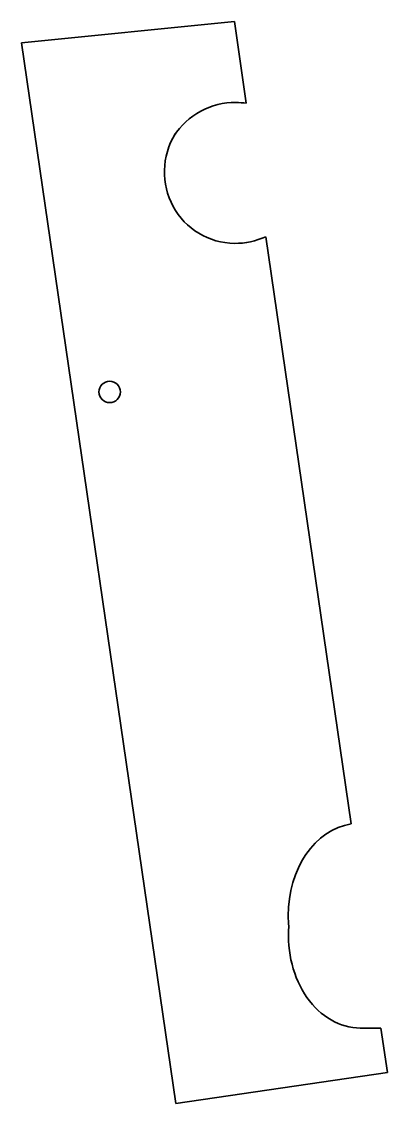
# Model space of a CAD drawing. Extents: x 69 to 141, y 43 to 254.
import ezdxf

# ---------------------------------------------------------------- set-up
doc = ezdxf.new("R2010")
doc.units = 0

msp = doc.modelspace()

# ---------------------------------------------------------------- linework, layer by layer
at = {"color": 7, "lineweight": 35}
for p, q in [((69.29303, 250.087524), (110.84848, 254.210693)), ((99.424438, 42.789337), (69.29303, 250.087524)), ((116.957626, 212.180908), (133.640213, 97.40799)), ((140.707001, 48.789856), (99.424438, 42.789337))]:
    msp.add_line(p, q, dxfattribs=at)
at = {"color": 7, "lineweight": 35, "ltscale": 0.380279}
msp.add_line((110.84848, 254.210693), (113.036469, 239.157715), dxfattribs=at)
at = {"color": 7, "lineweight": 35, "ltscale": 0.02301}
msp.add_line((113.168854, 238.246887), (113.036469, 239.157715), dxfattribs=at)
at = {"color": 7, "lineweight": 35, "ltscale": 0.100468}
msp.add_line((139.438675, 57.515747), (135.419952, 57.515747), dxfattribs=at)
at = {"color": 7, "lineweight": 35, "ltscale": 0.22044}
msp.add_line((139.438675, 57.515747), (140.707001, 48.789856), dxfattribs=at)
at = {"color": 7, "lineweight": 35}
msp.add_circle((86.485535, 181.84137), 2.1, dxfattribs=at)
for centre, radius, start, end in [((110.982162, 224.528198), 13.891852, 80.943479, 89.319763), ((111.011566, 224.966492), 14.100216, 269.372993, 294.941239), ((144.422775, 79.622162), 23.069881, 180.508694, 185.526574), ((144.423141, 79.622162), 23.07024, 180.50868, 185.526397)]:
    msp.add_arc(centre, radius, start, end, dxfattribs=at)
for centre, major_axis, ratio, start_param, end_param in [((110.754852, 224.229797), (-7.330841, -12.22876), 0.981984, 3.6617940328, 4.6777620475), ((111.250015, 225.055969), (-7.340729, -12.222107), 0.981963, 4.712341194, 6.8041998496), ((135.353241, 79.542297), (0.160583, -17.990631), 0.778151, 3.2527851228, 4.7123889993), ((135.389267, 75.506775), (0.160583, -17.990631), 0.778151, 4.5999941151, 6.2739065931)]:
    msp.add_ellipse(centre, major_axis=major_axis, ratio=ratio, start_param=start_param, end_param=end_param, dxfattribs=at)

doc.saveas('drawing.dxf')
